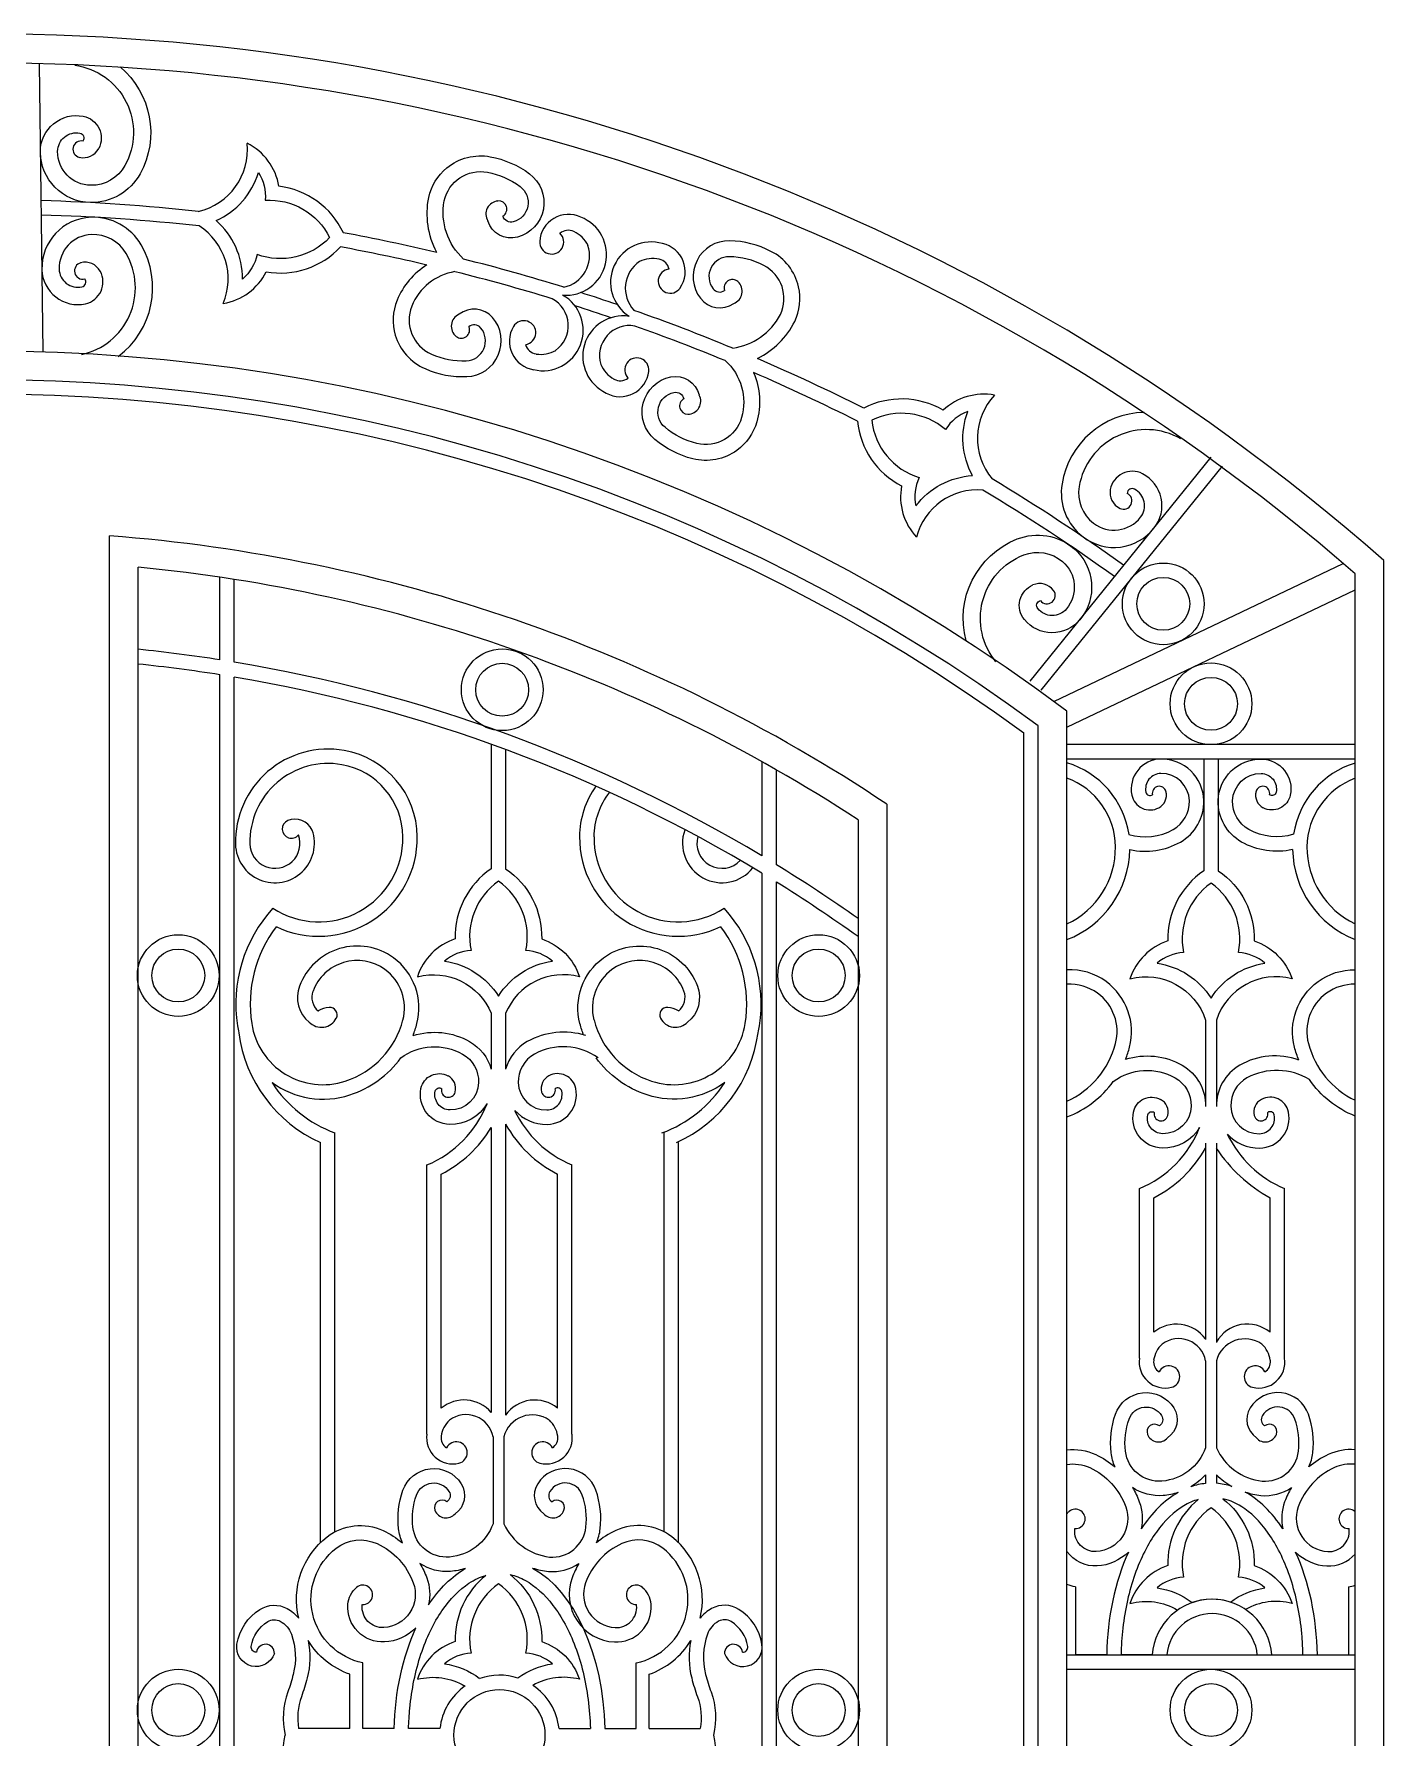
# Model space of a CAD drawing. Header units: millimetres. Extents: x 0 to 2464, y 0 to 2807.
# Drawn here: x 1274 to 2464, y 1305 to 2807 of the extents above; entities that cross this region are included whole.
import ezdxf

# ---------------------------------------------------------------- set-up
doc = ezdxf.new("R2010")
doc.units = ezdxf.units.MM
doc.layers.add('ceco.net 114 door frame', color=7, linetype='Continuous')
doc.layers.add('ceco.net 114 door wrought iron', color=9, linetype='Continuous')

msp = doc.modelspace()

# ---------------------------------------------------------------- linework, layer by layer
at = {"layer": 'ceco.net 114 door frame'}
for p, q in [((1340.5, 254), (1340.5, 2364.5)), ((1365.9, 279.4), (1365.9, 2336.8)), ((2172.9, 2218.4), (2427.9, 2340.2)), ((2438.4, 279.4), (2438.4, 2331.1)), ((2463.8, 0), (2463.8, 2342.6)), ((2184.4, 2195.8), (2438.4, 2317)), ((2184.4, 279.4), (2184.4, 2209.9)), ((2159, 50.8), (2159, 2197.1)), ((2146.3, 50.8), (2146.3, 2190.7)), ((2025.7, 2127.9), (2025.7, 254)), ((2000.3, 2114.2), (2000.3, 279.4))]:
    msp.add_line(p, q, dxfattribs=at)
for radius, start, end in [(1867.2, 48.7176, 131.2824), (1841.8, 49.0744, 130.9256), (1587.8, 53.1373, 126.8627), (1562.4, 53.6017, 126.3983), (1549.7, 53.8385, 126.1615), (1429.1, 56.2565, 85.6432), (1403.7, 56.809, 84.5235)]:
    msp.add_arc((1231.9, 939.5), radius, start, end, dxfattribs=at)
at = {"layer": 'ceco.net 114 door wrought iron'}
for p, q in [((1282, 2526.6), (1279, 2780.6)), ((2311.3, 2433.9), (2151.6, 2236.4)), ((2321.2, 2425.9), (2161.5, 2228.4)), ((1437.9, 2255.2), (1437.9, 2328)), ((1450.6, 2253.1), (1450.6, 2326.1)), ((1437.9, 364.1), (1437.9, 2242.1)), ((1450.6, 364.1), (1450.6, 2240)), ((2438.4, 2180.4), (2184.4, 2180.4)), ((1915.6, 2165.4), (1915.6, 2082.3)), ((2438.4, 2167.7), (2184.4, 2167.7)), ((1928.3, 2158.3), (1928.3, 2074.6)), ((1915.6, 2067.2), (1915.6, 364.1)), ((1928.3, 2059.4), (1928.3, 364.1)), ((1677, 1943.6), (1677, 1894.5)), ((1689.7, 1943.6), (1689.7, 1894.5)), ((2306.6, 1937.6), (2306.6, 1861.4)), ((2316.2, 1937.6), (2316.2, 1861.4)), ((1539.2, 1486.6), (1539.2, 1838.2)), ((1677, 1842.9), (1677, 1591.8)), ((1689.7, 1846), (1689.7, 1589.5)), ((1829.3, 1486.6), (1829.3, 1838.2)), ((1526.5, 1477), (1526.5, 1829.7)), ((1842, 1477), (1842, 1829.7)), ((2306.6, 1829.2), (2306.6, 1656.2)), ((2316.2, 1829.2), (2316.2, 1653.5)), ((1620.3, 1572.7), (1620.3, 1810)), ((1748.2, 1572.7), (1748.2, 1810)), ((1633, 1595.6), (1633, 1801.9)), ((1735.5, 1595.6), (1735.5, 1801.9)), ((2248.3, 1639.7), (2248.3, 1789.2)), ((2376.2, 1639.7), (2376.2, 1789.2)), ((2261, 1662.5), (2261, 1781.1)), ((2363.5, 1662.5), (2363.5, 1781.1)), ((2306.6, 1637.2), (2306.6, 1560.7)), ((2316.2, 1637.2), (2316.2, 1560.7)), ((1678.6, 1570.3), (1678.6, 1493.7)), ((1688.1, 1570.3), (1688.1, 1493.7)), ((2306.6, 1536.8), (2306.6, 1529.3)), ((2316.2, 1536.8), (2316.2, 1529.4)), ((2191.9, 1438.1), (2191.9, 1378.2)), ((2432.7, 1438.1), (2432.7, 1378.2)), ((1563.9, 1313.2), (1563.9, 1371.1)), ((1804.7, 1313.2), (1804.7, 1371.1)), ((2184.4, 1378.2), (2438.4, 1378.2)), ((2219.5, 1378.2), (2191.9, 1378.2)), ((2259.6, 1378.2), (2232.2, 1378.2)), ((2365, 1378.2), (2392.4, 1378.2)), ((2405.1, 1378.2), (2432.7, 1378.2)), ((1552.4, 1313.2), (1552.4, 1361.1)), ((1816.2, 1313.2), (1816.2, 1361.1)), ((2184.4, 1365.5), (2438.4, 1365.5)), ((1552.4, 1313.2), (1507.3, 1313.2)), ((1591.5, 1313.2), (1563.9, 1313.2)), ((1631.7, 1313.2), (1604.2, 1313.2)), ((1736.8, 1313.2), (1764.4, 1313.2)), ((1777.1, 1313.2), (1804.7, 1313.2)), ((1816.2, 1313.2), (1861.3, 1313.2))]:
    msp.add_line(p, q, dxfattribs=at)
for points in [[(1310, 2779.3, -0.525666), (1354.2, 2690.8, -0.276638), (1324.2, 2673.4, -0.411841), (1294.9, 2703.3, -0.470069), (1314.5, 2719.4, -0.546885), (1317.2, 2712.4)], [(1349.9, 2777.7, -0.35957), (1367.5, 2683.5, -0.276638), (1324, 2658.2, -0.411841), (1279.7, 2703.4, -0.470069), (1317.4, 2734.3, -0.501739), (1331.1, 2705.9)], [(1629, 2614.2, -0.168488), (1621.9, 2662.7, -0.168076), (1638, 2688.8)], [(1638, 2688.8, -0.221192), (1676.2, 2698.6, -0.113932), (1710.7, 2683.6, -0.627897), (1700.1, 2627.7, -0.401846), (1674, 2642)], [(1652.7, 2608.4, -0.255259), (1635.5, 2659.6, -0.404298), (1673.7, 2684.9, -0.113932), (1702.4, 2672.3, -0.627897), (1696.5, 2641.2, -0.401846), (1687.4, 2646.2)], [(1348.2, 2522.6, 0.382297), (1368.4, 2621, 0.276638), (1324.3, 2645.2, 0.411841), (1281, 2599, 0.470069), (1319.4, 2569, 0.501739), (1332.4, 2597.7)], [(1316, 2524.3, 0.510203), (1355.2, 2613.3, 0.276638), (1324.8, 2630, 0.411841), (1296.2, 2599.5, 0.470069), (1316.2, 2583.9, 0.546885), (1318.8, 2590.9)], [(1947.9, 2584, 0.221192), (1923.6, 2615.2, 0.113932), (1887.2, 2624.5, 0.627897), (1861.4, 2573.8, 0.401846), (1890.7, 2569.2)], [(1620.4, 2603.2, 0.157348), (1594, 2572.1, 0.168076), (1592.5, 2541.4)], [(1889.9, 2529.9, 0.241216), (1931.9, 2559.5, 0.404298), (1917.2, 2602.8, 0.113932), (1886.9, 2610.5, 0.627897), (1872.5, 2582.3, 0.401846), (1882.7, 2580.7)], [(1645, 2597.3, 0.264425), (1607, 2566.9, 0.404298), (1624.3, 2524.6, 0.113932), (1655, 2518.7, 0.627897), (1667.7, 2547.8, 0.401846), (1657.3, 2548.8)], [(1911.7, 2520.7, 0.159494), (1944.6, 2553.5, 0.168076), (1947.9, 2584)], [(1592.5, 2541.4, 0.221192), (1618.7, 2511.8, 0.113932), (1655.6, 2504.8, 0.627897), (1678.2, 2556.9, 0.401846), (1648.7, 2559.7)], [(1883.3, 2518.9, -0.287092), (1897.7, 2468.7, -0.404298), (1858.1, 2445.9, -0.113932), (1830.2, 2460.1, -0.627897), (1838, 2490.8, -0.401846), (1846.8, 2485.3)], [(1908.3, 2508.4, -0.168818), (1911.1, 2464.8, -0.168076), (1893.5, 2439.8)], [(1893.5, 2439.8, -0.221192), (1854.7, 2432.3, -0.113932), (1821.2, 2449.4, -0.627897), (1835.3, 2504.5, -0.401846), (1860.3, 2488.6)], [(2252.4, 2473.3, 0.35957), (2180.1, 2410.3, 0.276638), (2198.6, 2363.5, 0.411841), (2261.4, 2371.5, 0.470069), (2251, 2419.2, 0.501739), (2222.6, 2405.3)], [(2284.7, 2449.9, 0.525666), (2195.2, 2407.8, 0.276638), (2207.9, 2375.6, 0.411841), (2249.4, 2380.9, 0.470069), (2244, 2405.6, 0.546885), (2237.5, 2401.9)], [(2095.6, 2272, -0.382297), (2140.7, 2361.7, -0.276638), (2190.4, 2353.4, -0.411841), (2195.7, 2290.3, -0.470069), (2146.9, 2290.6, -0.501739), (2154.5, 2321.2)], [(2121.9, 2253.4, -0.510203), (2146.3, 2347.6, -0.276638), (2180.5, 2341.8, -0.411841), (2184, 2300.1, -0.470069), (2158.7, 2300.3, -0.546885), (2161, 2307.4)], [(1677, 2180.9), (1677, 2071.1, 0.255077), (1645.3, 2009.2, 0.238095), (1611.9, 1975.9, -0.373142), (1677, 1943.6, -0.373142)], [(1689.7, 2176.2), (1689.7, 2071.1, -0.255077), (1721.5, 2009.2, -0.238095), (1754.8, 1975.9, 0.373142), (1689.7, 1943.6, 0.373142)], [(2305.1, 2167.7), (2305.1, 2069.3, 0.255077), (2273.3, 2007.4, 0.238095), (2240, 1974.1, -0.396765), (2306.6, 1937.6)], [(2240, 2087.9, 0.185319), (2284.4, 2094.6, 0.276638), (2305.1, 2131.1, 0.411841), (2267, 2167.7, 0.470069), (2241.6, 2135.9, 0.501739), (2265.4, 2124.8)], [(2317.8, 2167.7), (2317.8, 2069.3, -0.255077), (2349.5, 2007.4, -0.238095), (2382.8, 1974.1, 0.396765), (2316.2, 1937.6)], [(2383.3, 2088, -0.187275), (2338.4, 2094.6, -0.276638), (2317.8, 2131.1, -0.411841), (2355.9, 2167.7, -0.470069), (2381.3, 2135.9, -0.501739), (2357.4, 2124.8)], [(2239.1, 2101.2, 0.204459), (2278.1, 2105.7, 0.276638), (2292.4, 2130.8, 0.411841), (2267.2, 2155, 0.470069), (2254, 2138.5, 0.546885), (2259.8, 2136.3)], [(2384.2, 2101.4, -0.207111), (2344.7, 2105.7, -0.276638), (2330.4, 2130.8, -0.411841), (2355.6, 2155, -0.470069), (2368.8, 2138.5, -0.546885), (2363, 2136.3)], [(1608.1, 1924, 0.030947), (1611.5, 1934.5, 0.308466), (1590.9, 1992.5, 0.495958), (1508, 1967.6, 0.322961), (1516.7, 1935.8)], [(1758.7, 1924, -0.030947), (1755.2, 1934.5, -0.308466), (1775.9, 1992.5, -0.495958), (1858.8, 1967.6, -0.322961), (1850.1, 1935.8)], [(2236.1, 1903.1, 0.030947), (2239.6, 1913.7, 0.308466), (2218.9, 1971.6, 0.170366), (2184.4, 1982, 0.170366)], [(2388.8, 1902.4, -0.033006), (2385, 1913.7, -0.308466), (2405.7, 1971.6, -0.161988), (2438.4, 1982, -0.161988)], [(1608.1, 1924, -0.20873), (1658, 1918.7, -0.195746), (1677, 1894.5, -0.195746)], [(1760.5, 1924, 0.20534), (1708.8, 1918.7, 0.195746), (1689.7, 1894.5, 0.195746)], [(1597.3, 1904.4, -0.296123), (1651.7, 1907.7, -0.276638), (1665.9, 1882.5, -0.411841), (1640.7, 1858.4, -0.470069), (1627.6, 1874.9, -0.546885), (1633.4, 1877.1)], [(1771.2, 1904.4, 0.285264), (1715.1, 1907.7, 0.276638), (1700.8, 1882.5, 0.411841), (1726, 1858.4, 0.470069), (1739.2, 1874.9, 0.546885), (1733.4, 1877.1)], [(1483.9, 1882.5, 0.240354), (1552.4, 1871.7, 0.15816), (1597.3, 1904.4, 0.15816)], [(1882.8, 1882.5, -0.240354), (1814.4, 1871.7, -0.15816), (1769.5, 1904.4, -0.15816)], [(2225.3, 1883.6, -0.296123), (2279.7, 1886.8, -0.276638), (2293.9, 1861.7, -0.411841), (2268.8, 1837.5, -0.470069), (2255.6, 1854, -0.546885), (2261.4, 1856.2, -0.501739)], [(2236.1, 1903.1, -0.20873), (2286, 1897.9, -0.276638), (2306.6, 1861.4)], [(2388.8, 1902.4, 0.217731), (2336.8, 1897.9, 0.276638), (2316.2, 1861.4)], [(2398.1, 1885.2, 0.263345), (2343.1, 1886.8, 0.276638), (2328.9, 1861.7, 0.411841), (2354, 1837.5, 0.470069), (2367.2, 1854, 0.546885), (2361.4, 1856.2)], [(1673.4, 1864, -0.269006), (1640.5, 1845.7, -0.470069), (1615.1, 1877.4, -0.501739), (1638.9, 1888.5)], [(1697.8, 1858.1, 0.217134), (1726.2, 1845.7, 0.470069), (1751.6, 1877.4, 0.501739), (1727.8, 1888.5)], [(2184.4, 1852.3, 0.146135), (2225.3, 1883.6)], [(2438.4, 1853, -0.146354), (2398.1, 1885.2)], [(2301.4, 1843.1, -0.269006), (2268.5, 1824.8, -0.470069), (2243.1, 1856.6, -0.501739), (2267, 1867.7)], [(2325.8, 1837.2, 0.217134), (2354.3, 1824.8, 0.470069), (2379.7, 1856.6, 0.501739), (2355.9, 1867.7)], [(2226.8, 1543.8, -0.076258), (2223.4, 1556.2, -0.113932), (2227.2, 1590.2, -0.627897), (2278.6, 1595.9, -0.401846), (2273.1, 1569.5)], [(2397.7, 1543.8, 0.076258), (2401.1, 1556.2, 0.113932), (2397.3, 1590.2, 0.627897), (2346, 1595.9, 0.401846), (2351.4, 1569.5)], [(2306.6, 1560.7, -0.293585), (2268.2, 1531.3, -0.404298), (2236, 1557.7, -0.113932), (2239.2, 1586, -0.627897), (2267.8, 1589.1, -0.401846), (2265.9, 1579.9)], [(2316.2, 1560.7, 0.264323), (2356.4, 1531.3, 0.404298), (2388.5, 1557.7, 0.113932), (2385.4, 1586, 0.627897), (2356.7, 1589.1, 0.401846), (2358.6, 1579.9)], [(2184.4, 1558.8, -0.137177), (2209.8, 1554.7, -0.068525), (2226.8, 1543.8)], [(2438.4, 1559, 0.127702), (2414.8, 1554.7, 0.068525), (2397.7, 1543.8)], [(1598.8, 1476.8, -0.076258), (1595.4, 1489.3, -0.113932), (1599.2, 1523.2, -0.627897), (1650.6, 1529, -0.401846), (1645.1, 1502.5)], [(1769.7, 1476.8, 0.076258), (1773.1, 1489.3, 0.113932), (1769.3, 1523.2, 0.627897), (1718, 1529, 0.401846), (1723.4, 1502.5)], [(2184.4, 1546, -0.147572), (2204.5, 1543.2, -0.198402), (2236.3, 1508.7, -0.505576), (2210.3, 1469.2, -0.452982), (2191.3, 1488.6, -0.023023), (2191.5, 1489.4)], [(2306.6, 1536.8, -0.072357), (2293.7, 1526.4, -0.072357)], [(2316.2, 1536.8, 0.063138), (2329.9, 1526.7, 0.063138)], [(2438.4, 1546.2, 0.134586), (2420.1, 1543.2, 0.198402), (2388.3, 1508.7, 0.505576), (2414.3, 1469.2, 0.452982), (2433.2, 1488.6, 0.023023), (2433.1, 1489.4)], [(1678.6, 1493.7, -0.293585), (1640.2, 1464.4, -0.404298), (1608, 1490.7, -0.113932), (1611.2, 1519, -0.627897), (1639.8, 1522.2, -0.401846), (1637.9, 1513)], [(1688.1, 1493.7, 0.259441), (1728.4, 1464.4, 0.404298), (1760.5, 1490.7, 0.113932), (1757.3, 1519, 0.627897), (1728.7, 1522.2, 0.401846), (1730.6, 1513)], [(2242.2, 1525.6, -0.046934), (2248.2, 1513.1, -0.145309), (2249.8, 1489.2)], [(2282.4, 1521.3, -0.058874), (2269.2, 1518.6, -0.168076), (2242.2, 1525.6)], [(2341.5, 1521.7, 0.052345), (2355.4, 1518.6, 0.168076), (2382.4, 1525.6, 0.168076)], [(2382.4, 1525.6, 0.046934), (2376.3, 1513.1, 0.145309), (2374.8, 1489.2)], [(2184.4, 1502.7, -0.030417), (2186.3, 1504.6)], [(2300.2, 1515.1, 0.233084), (2273.3, 1456.8, 0.238095), (2240, 1423.5, -0.198626), (2281.9, 1417.7)], [(2328.5, 1424.7, -0.122464), (2358.9, 1437.2, 0.162801), (2335.6, 1446.7, 0.298178), (2311.4, 1507.7, 0.298178), (2287.2, 1446.7, 0.162801), (2263.9, 1437.2, -0.125021), (2294.9, 1424.3, -0.125021)], [(2321.8, 1515.8, -0.23685), (2349.5, 1456.8, -0.238095), (2382.8, 1423.5, 0.193409), (2341.8, 1418.2)], [(2438.4, 1504.4, 0.002198), (2438.3, 1504.6)], [(1507.4, 1410.4, -0.296557), (1532.5, 1482.2, -0.280029), (1581.8, 1487.8, -0.068525), (1598.8, 1476.8)], [(1861.1, 1410.4, 0.296557), (1836.1, 1482.2, 0.280029), (1786.8, 1487.8, 0.068525), (1769.7, 1476.8)], [(1563.9, 1371.1, -0.642174), (1540.3, 1472.1, -0.280029), (1576.4, 1476.2, -0.198402), (1608.3, 1441.7, -0.505576), (1582.3, 1402.2, -0.452982), (1563.3, 1421.7, -0.023023), (1563.4, 1422.5, -0.023023)], [(1804.7, 1371.1, 0.642174), (1828.3, 1472.1, 0.280029), (1792.1, 1476.2, 0.198402), (1760.2, 1441.7, 0.505576), (1786.3, 1402.2, 0.452982), (1805.2, 1421.7, 0.023023), (1805.1, 1422.5, 0.023023)], [(1654.4, 1454.4, -0.058874), (1641.2, 1451.7, -0.168076), (1614.2, 1458.7, -0.168076)], [(1614.2, 1458.7, -0.046934), (1620.2, 1446.1, -0.145309), (1621.8, 1422.2)], [(1713.5, 1454.7, 0.052345), (1727.4, 1451.7, 0.168076), (1754.3, 1458.7, 0.168076)], [(1754.3, 1458.7, 0.046934), (1748.3, 1446.1, 0.505576), (1785.6, 1389.5, 0.452982), (1817.9, 1422.7, 0.199321), (1810.2, 1437.6)], [(2238.6, 1468.8, -0.186058), (2211, 1456.5, -0.254955), (2184.4, 1469.2, -0.254955)], [(2386, 1468.8, 0.186058), (2413.6, 1456.5, 0.230428), (2438.4, 1467, 0.230428)], [(1672.2, 1448.2, 0.233062), (1645.3, 1389.9, 0.238095), (1611.9, 1356.6, -0.198626), (1653.9, 1350.7)], [(1693.8, 1448.9, -0.236914), (1721.5, 1389.9, -0.238095), (1754.8, 1356.6, 0.193409), (1713.8, 1351.3)], [(1610.6, 1401.9, -0.186058), (1583, 1389.5, -0.452982), (1550.7, 1422.7, -0.199321), (1558.3, 1437.6)], [(1700.5, 1357.8, -0.122464), (1730.9, 1370.3, 0.162801), (1707.6, 1379.7, 0.298178), (1683.4, 1440.8, 0.298178), (1659.2, 1379.7, 0.162801), (1635.9, 1370.3, -0.125021), (1666.8, 1357.4, -0.125021)], [(2191.9, 1438.1, -0.033964), (2184.4, 1440.1, -0.033964)], [(2432.7, 1438.1, 0.025779), (2438.4, 1439.5, 0.025779)], [(1486, 1379.4, -0.919927), (1452.9, 1387.7, -0.214906), (1473.2, 1418.2, -0.271554), (1497.2, 1419, -0.0995), (1507.4, 1410.4, -0.0995)], [(1882.6, 1379.4, 0.919927), (1915.6, 1387.7, 0.214906), (1895.3, 1418.2, 0.271554), (1871.3, 1419, 0.0995), (1861.1, 1410.4, 0.0995)], [(1470.1, 1380.5, -0.483733), (1465.5, 1385.6, -0.214906), (1480, 1407.5, -0.271554), (1491.1, 1407.8, -0.184149), (1500.9, 1396.4, -0.14955), (1502.5, 1361, -0.024291), (1497.8, 1345.5, 0.14555), (1495.5, 1307.5, 0.12335)], [(1898.5, 1380.5, 0.483733), (1903.1, 1385.6, 0.214906), (1888.6, 1407.5, 0.271554), (1877.4, 1407.8, 0.184149), (1867.6, 1396.4, 0.14955), (1866, 1361, 0.024291), (1870.8, 1345.5, -0.14555), (1873, 1307.5, -0.14555), (1870.8, 1269.4, 0.024291), (1866, 1254, 0.14955), (1867.6, 1218.6, 0.184149), (1877.4, 1207.1, 0.271554), (1888.6, 1207.5, 0.214906), (1903.1, 1229.4, 0.483733), (1898.5, 1234.5, -0.483733)], [(1515.7, 1390.7, -0.113593), (1514.8, 1357.8, -0.024291), (1509.7, 1341.2, 0.131924), (1507.3, 1313.2)], [(1552.4, 1361.1, -0.174073), (1515.7, 1390.7, -0.174073)], [(1816.2, 1361.1, 0.174073), (1852.9, 1390.7, 0.174073)], [(1852.9, 1390.7, 0.113593), (1853.7, 1357.8, 0.024291), (1858.8, 1341.2, -0.131924), (1861.3, 1313.2)], [(1470.1, 1234.5, 0.483733), (1465.5, 1229.4, 0.214906), (1480, 1207.5, 0.271554), (1491.1, 1207.1, 0.184149), (1500.9, 1218.6, 0.14955), (1502.5, 1254, 0.024291), (1497.8, 1269.4, -0.14555), (1495.5, 1307.5, -0.130697)]]:
    msp.add_lwpolyline(points, format="xyb", dxfattribs=at)
for points in [[(1534.6, 2627.4, -0.298178), (1470.7, 2612.4, -0.162801), (1457.9, 2590.8, 0.217567), (1434.5, 2642.3, 0.217567), (1471.9, 2684.7, -0.162801), (1477.8, 2660.3, -0.298178), (1534.6, 2627.4, -0.298178)], [(2012.4, 2466.4, 0.298178), (2054.2, 2415.8, 0.162801), (2051.3, 2390.8, -0.217567), (2101.2, 2417.6, -0.217567), (2097, 2474.1, 0.162801), (2077.5, 2458.2, 0.298178), (2012.4, 2466.4, 0.298178)], [(1683.4, 1958.8, -0.217567), (1730.9, 1989.6, 0.162801), (1707.6, 1999, 0.298178), (1683.4, 2060.1, 0.298178), (1659.2, 1999, 0.162801), (1635.9, 1989.6, -0.217567)], [(2311.4, 1957, -0.217567), (2358.9, 1987.8, 0.162801), (2335.6, 1997.2, 0.298178), (2311.4, 2058.3, 0.298178), (2287.2, 1997.2, 0.162801), (2263.9, 1987.8, -0.217567)]]:
    msp.add_lwpolyline(points, format="xyb", close=True, dxfattribs=at)
for centre, radius in [((2269.3, 2304.5), 36), ((2269.3, 2304.5), 23.3), ((1686.7, 2228.8), 36), ((1686.7, 2228.8), 23.3), ((2311.4, 2216.4), 36), ((2311.4, 2216.4), 23.3), ((1401.2, 1976.9), 36), ((1965.6, 1976.9), 36), ((1401.2, 1976.9), 23.3), ((1965.6, 1976.9), 23.3), ((1401.2, 1329.5), 36), ((1401.2, 1329.5), 23.3), ((1965.6, 1329.5), 36), ((1965.6, 1329.5), 23.3), ((2311.4, 1329.5), 36), ((2311.4, 1329.5), 23.3), ((1684.3, 1307.5), 40.1)]:
    msp.add_circle(centre, radius, dxfattribs=at)
for centre, radius, start, end in [((1315.7, 2705.2), 7.35, 77.832, 256.868), ((1317.5, 2713), 15.3, 256.868, 332.398), ((1406.7, 2704.5), 55.4, 282.6851, 6.0991), ((1438.4, 2663.7), 52.3, 9.7372, 63.3072), ((1231.9, 939.5), 1721.1, 83.7617, 88.3855), ((1481.1, 2600.5), 72.6, 25.407, 82.9919), ((1683.8, 2648.1), 11.5, 94.3355, 211.8166), ((1683.5, 2652.4), 7.26, 302.2376, 94.3355), ((1231.9, 939.5), 1708.4, 83.6941, 88.3685), ((1745, 2622.5), 25.3, 64.51, 176.7365), ((1743.1, 2612.1), 35.6, 265.0269, 68.9875), ((1389.8, 2590.8), 55.4, 336.9453, 57.5494), ((1231.9, 939.5), 1721.1, 76.6619, 79.4618), ((1730.3, 2623.4), 10.6, 176.7365, 46.6282), ((1745, 2622.5), 11.3, 64.51, 131.1614), ((1738.4, 2608.6), 26.7, 26.1897, 64.51), ((1491.2, 2668.7), 72.6, 260.0525, 316.9527), ((1231.9, 939.5), 1708.4, 76.8569, 79.4629), ((1735.1, 2611.6), 28.6, 281.9951, 17.9222), ((1817.8, 2587.9), 35.6, 73.2252, 237.1858), ((1822.7, 2597.3), 25.3, 325.4762, 77.7027), ((1317.1, 2598), 7.35, 104.4731, 283.509), ((1319, 2590.3), 15.3, 28.943, 104.4731), ((1231.9, 939.5), 1721.1, 72.7926, 75.8471), ((1823.8, 2582.6), 28.6, 124.2905, 222.454), ((1819.4, 2582.2), 26.7, 77.7027, 116.023), ((1834.8, 2588.9), 10.6, 95.5845, 325.4762), ((1822.7, 2597.3), 11.3, 11.0513, 77.7027), ((1432, 2620.7), 52.3, 279.7372, 333.3072), ((1231.9, 939.5), 1708.4, 73.0179, 76.007), ((1889.6, 2583.1), 7.26, 47.8772, 199.9751), ((1886.7, 2580), 11.5, 290.3961, 47.8772), ((1722.5, 2545.6), 35.6, 256.8676, 60.6045), ((1717.9, 2549.7), 27, 306.0914, 61.31), ((1231.9, 939.5), 1721.1, 71.1459, 72.2736), ((1653.3, 2549.2), 11.5, 113.9219, 231.4031), ((1705.7, 2543.5), 10.6, 279.1104, 149.0021), ((1231.9, 939.5), 1708.4, 71.1924, 72.3141), ((1793.3, 2522.7), 35.6, 81.6082, 245.3451), ((1231.9, 939.5), 1721.1, 67.5223, 70.6313), ((1650.7, 2545.9), 7.26, 231.4031, 23.5009), ((1718.3, 2535.9), 25.3, 149.0021, 261.2285), ((1799, 2523.2), 26.6, 80.0512, 196.6159), ((1231.9, 939.5), 1708.4, 67.5875, 70.4482), ((1718.3, 2535.9), 11.3, 194.5772, 261.2285), ((1720.7, 2551.1), 26.7, 261.2285, 299.5489), ((1798.2, 2525.9), 26.7, 202.6638, 240.9842), ((1790.7, 2512.4), 25.3, 240.9842, 353.2106), ((1805.3, 2510.7), 10.6, 353.2106, 223.1023), ((1231.9, 939.5), 1708.4, 63.2934, 66.6783), ((1231.9, 939.5), 1721.1, 63.2943, 66.7366), ((1790.7, 2512.4), 11.3, 240.9842, 307.6355), ((1850.3, 2478.9), 7.26, 118.7118, 270.8096), ((1850.2, 2483.1), 11.5, 270.8096, 28.2908), ((2038.7, 2412.5), 72.6, 59.7666, 117.347), ((2111, 2437), 52.3, 79.4514, 133.0213), ((2160.9, 2450.4), 55.4, 136.6594, 220.0756), ((2072, 2473), 72.6, 185.8015, 242.7061), ((2090.1, 2398.9), 52.3, 169.4514, 223.0213), ((2105.6, 2349.6), 55.4, 85.2105, 165.8133), ((1231.9, 939.5), 1708.4, 54.4057, 59.0621), ((1231.9, 939.5), 1721.1, 54.3807, 58.9944), ((2237.7, 2402.5), 15.3, 169.303, 244.833), ((2234.3, 2395.3), 7.35, 244.833, 63.869), ((2160.4, 2307.1), 15.3, 37.228, 112.758), ((2166.8, 2311.9), 7.35, 218.192, 37.228), ((1231.9, 939.5), 1331.7, 81.1027, 84.2265), ((1231.9, 939.5), 1331.7, 59.1077, 80.5492), ((1231.9, 939.5), 1318.7, 81.0146, 84.1696), ((1231.9, 939.5), 1318.7, 58.7705, 80.4555), ((1533.4, 2094.7), 81.8, 80.0787, 181.493), ((1533.4, 2094.7), 69.1, 80.0787, 181.493), ((1534, 2098.5), 65.2, 0.6504, 80.0787), ((1534, 2098.5), 77.9, 0.6504, 80.0787), ((2162.1, 2089.7), 77.9, 8.5272, 73.3315), ((2461.2, 2089.7), 77.9, 107.0257, 171.3626), ((2162.1, 2089.7), 65.2, 0.6504, 69.959), ((2461.2, 2089.7), 65.2, 110.4763, 179.3496), ((1832.7, 2098.5), 77.9, 144.4546, 179.3496), ((1832.7, 2098.5), 65.2, 142.2337, 179.3496), ((2265.8, 2137.6), 6.13, 13.8025, 192.8385), ((2259.3, 2136), 12.8, 298.2725, 13.8025), ((2363.5, 2136), 12.8, 166.1975, 241.7275), ((2357, 2137.6), 6.13, 347.1615, 166.1975), ((1486.4, 2093.5), 34.8, 181.493, 19.49), ((1501, 2106.1), 8.13, 114.2378, 319.502), ((1504, 2098.1), 16.7, 24.6225, 112.4017), ((1880.4, 2093.5), 34.8, 160.51, 321.7677), ((1862.8, 2098.1), 16.7, 153.4133, 155.3775), ((1486.4, 2093.5), 22.1, 181.493, 19.49), ((1525, 2098.4), 74.2, 236.8799, 0.6504), ((1525, 2098.4), 86.9, 244.424, 0.6504), ((1841.8, 2098.4), 86.9, 179.3496, 295.576), ((1841.8, 2098.4), 74.2, 179.3496, 303.1201), ((1880.4, 2093.5), 22.1, 164.0374, 317.2908), ((2153, 2089.6), 74.2, 294.9961, 0.6504), ((2153, 2089.6), 86.9, 291.1511, 358.8974), ((2470.2, 2089.6), 86.9, 181.0343, 248.5201), ((2470.2, 2089.6), 74.2, 179.3496, 244.6074), ((1231.9, 939.5), 1331.7, 54.7581, 58.4688), ((1231.9, 939.5), 1318.7, 54.3596, 58.1229), ((1577.9, 1951.7), 126, 137.8741, 188.681), ((1788.9, 1951.7), 126, 351.319, 42.1259), ((1577.9, 1951.7), 113.3, 142.9437, 188.681), ((1788.9, 1951.7), 113.3, 351.319, 37.0563), ((1558.9, 1948.5), 41.6, 53.9403, 159.4582), ((1807.9, 1948.5), 41.6, 20.5418, 126.0597), ((1558.7, 1948.3), 41.9, 345.3674, 53.9403), ((1808.1, 1948.3), 41.9, 126.0597, 194.6326), ((2186.9, 1927.7), 41.6, 53.9403, 93.412), ((2437.7, 1927.7), 41.6, 89.0272, 126.0597), ((1534.4, 1957.7), 15.5, 159.4582, 231.052), ((1832.4, 1957.7), 15.5, 308.948, 20.5418), ((2186.7, 1927.5), 41.9, 345.3674, 53.9403), ((2437.8, 1927.5), 41.9, 126.0597, 194.6326), ((1527.3, 1946.1), 14.8, 223.7842, 333.0341), ((1535.7, 1928.3), 20.6, 94.346, 122.5239), ((1534.7, 1942.3), 6.57, 333.0341, 94.346), ((1524.4, 1957.3), 77.3, 288.104, 345.3674), ((1842.4, 1957.3), 77.3, 194.6326, 251.896), ((1832.1, 1942.3), 6.57, 85.654, 206.9659), ((1839.4, 1946.1), 14.8, 206.9659, 316.2158), ((1831, 1928.3), 20.6, 57.4761, 85.654), ((1528.7, 1944.2), 76.2, 188.681, 193.4043), ((1577.6, 1942.9), 124.2, 187.5707, 245.6975), ((1528.7, 1944.2), 63.5, 188.681, 288.104), ((1838.1, 1944.2), 63.5, 251.896, 351.319), ((1789.1, 1942.9), 124.2, 294.3025, 352.4293), ((1838.1, 1944.2), 76.2, 346.5957, 351.319), ((2152.4, 1936.5), 77.3, 294.4168, 345.3674), ((2472.1, 1936.5), 77.3, 194.6326, 244.1337), ((1577.6, 1942.9), 111.5, 212.8045, 249.8476), ((1632.9, 1877.3), 12.8, 346.1975, 61.7275), ((1733.9, 1877.3), 12.8, 118.2725, 193.8025), ((1789.1, 1942.9), 111.5, 290.1524, 327.1955), ((1582.7, 1900), 97.6, 292.6886, 338.3188), ((1639.3, 1875.7), 6.13, 167.1615, 346.1975), ((1727.4, 1875.7), 6.13, 193.8025, 12.8385), ((2260.9, 1856.5), 12.8, 346.1975, 61.7275), ((2361.9, 1856.5), 12.8, 118.2725, 193.8025), ((1785.8, 1900), 97.6, 205.4618, 247.3114), ((2267.3, 1854.9), 6.13, 167.1615, 346.1975), ((2355.5, 1854.9), 6.13, 193.8025, 12.8385), ((1582.7, 1900), 110.3, 297.1596, 328.8179), ((1785.8, 1900), 110.3, 209.3562, 242.8404), ((2210.7, 1879.2), 97.6, 292.6886, 338.3188), ((2413.9, 1879.2), 97.6, 205.4618, 247.3114), ((2210.7, 1879.2), 110.3, 297.1596, 330.4496), ((2427.1, 1897.5), 132.7, 213.2256, 241.3448), ((2281.1, 1638.3), 31.4, 35.7978, 129.7128), ((2343.4, 1638.3), 31.4, 50.2872, 150.1603), ((2284.9, 1634.3), 24.3, 133.3204, 171.6408), ((2282.9, 1632.8), 24.1, 10.5546, 127.3593), ((2341.3, 1630.7), 26, 54.9471, 165.4345), ((2339.6, 1634.3), 24.3, 8.3592, 46.6796), ((2271.1, 1636.3), 23, 171.6408, 283.8672), ((2271.1, 1636.3), 10.3, 171.6408, 238.2921), ((2353.5, 1636.3), 23, 256.1328, 8.3592), ((2353.5, 1636.3), 10.3, 301.7079, 8.3592), ((2274.3, 1623.3), 9.6, 283.8672, 153.7589), ((2350.3, 1623.3), 9.6, 26.2411, 256.1328), ((1653.1, 1571.4), 31.4, 40.4833, 129.7128), ((1715.4, 1571.4), 31.4, 50.2872, 144.7786), ((1656.9, 1567.4), 24.3, 133.3204, 171.6408), ((1654.9, 1565.8), 24.1, 10.5546, 127.3593), ((1713.3, 1563.7), 26, 54.9471, 165.4345), ((1711.6, 1567.4), 24.3, 8.3592, 46.6796), ((2261.6, 1574.9), 6.6, 49.3683, 201.4662), ((2362.9, 1574.9), 6.6, 338.5338, 130.6317), ((1643.1, 1569.4), 23, 171.6408, 283.8672), ((1643.1, 1569.4), 10.3, 171.6408, 238.2921), ((1646.3, 1556.4), 9.6, 283.8672, 153.7589), ((1722.3, 1556.4), 9.6, 26.2411, 256.1328), ((1725.5, 1569.4), 23, 256.1328, 8.3592), ((1725.5, 1569.4), 10.3, 301.7079, 8.3592), ((2265.2, 1576.3), 10.5, 201.4662, 318.9473), ((2359.3, 1576.3), 10.5, 221.0527, 338.5338), ((1633.6, 1508), 6.6, 49.3683, 201.4662), ((1637.2, 1509.4), 10.5, 201.4662, 318.9473), ((1731.3, 1509.4), 10.5, 221.0527, 338.5338), ((1734.9, 1508), 6.6, 338.5338, 130.6317), ((2191.9, 1498), 8.58, 267.1353, 130.4233), ((2432.7, 1498), 8.58, 49.5767, 272.8647), ((1563.9, 1431.1), 8.58, 267.1353, 130.4233), ((1804.7, 1431.1), 8.58, 49.5767, 272.8647), ((2312.3, 1374.4), 52.8, 4.1455, 175.8545), ((2312.3, 1374.4), 52.8, 72.14, 109.2559), ((2312.3, 1374.4), 40.1, 5.4605, 174.5395), ((1478, 1379.5), 7.97, 359.1077, 172.5833), ((1890.6, 1379.5), 7.97, 7.4167, 180.8923), ((1684.3, 1307.5), 52.8, 72.14, 109.2559), ((1684.3, 1307.5), 52.8, 125.0551, 173.7749), ((1684.3, 1307.5), 52.8, 6.2251, 56.0036)]:
    msp.add_arc(centre, radius, start, end, dxfattribs=at)
for start_param, end_param in [(3.469115, 3.879819), (3.202454, 3.342615), (2.95021, 3.099831), (2.403366, 2.821227), (4.058236, 4.687763), (1.595423, 2.22495)]:
    msp.add_ellipse((2312.3, 1374.4), major_axis=(0, -155.1), ratio=0.598615, start_param=start_param, end_param=end_param, dxfattribs=at)
at = {"layer": 'ceco.net 114 door wrought iron', "extrusion": (0, 0, -1)}
for start_param, end_param in [(-0.738226, -0.327522), (0.320365, 1.533852), (-1.533852, -0.916643)]:
    msp.add_ellipse((1684.3, 1307.5), major_axis=(0, 155.1), ratio=0.598615, start_param=start_param, end_param=end_param, dxfattribs=at)
at = {"layer": 'ceco.net 114 door wrought iron'}
for points, knots in [([(2300.2, 1515.1), (2295.9, 1513.9), (2291.6, 1512.1), (2279, 1504.4), (2270.7, 1496.7), (2255.9, 1476.1), (2249.4, 1463.4), (2239.2, 1434.5), (2235.5, 1418.5), (2232.8, 1394), (2232.3, 1386.1), (2232.2, 1378.2)], [6.451085, 6.451085, 6.451085, 6.451085, 6.629261, 6.629261, 6.975338, 6.975338, 7.321414, 7.321414, 7.66749, 7.66749, 7.828085, 7.828085, 7.828085, 7.828085]), ([(2392.4, 1378.2), (2392.3, 1383.5), (2392.1, 1388.7), (2390.3, 1410.8), (2387.2, 1427.2), (2377.9, 1457), (2371.8, 1470.4), (2357.5, 1492.5), (2349.4, 1501.1), (2334.7, 1511.5), (2328.2, 1514.4), (2321.8, 1515.8)], [4.738284, 4.738284, 4.738284, 4.738284, 4.845066, 4.845066, 5.191142, 5.191142, 5.537219, 5.537219, 5.883295, 5.883295, 6.151012, 6.151012, 6.151012, 6.151012]), ([(1604.2, 1313.2), (1604.3, 1319.1), (1604.7, 1325.1), (1606.9, 1347.7), (1610.2, 1364), (1620, 1393.3), (1626.3, 1406.4), (1640.9, 1427.7), (1649.1, 1435.9), (1662.3, 1444.5), (1667.3, 1446.8), (1672.2, 1448.2)], [7.892832, 7.892832, 7.892832, 7.892832, 8.013566, 8.013566, 8.359642, 8.359642, 8.705718, 8.705718, 9.051795, 9.051795, 9.256804, 9.256804, 9.256804, 9.256804]), ([(1693.8, 1448.9), (1698.2, 1447.9), (1702.8, 1446.2), (1715.6, 1439.1), (1723.9, 1431.7), (1739, 1411.9), (1745.8, 1399.5), (1756.4, 1371.2), (1760.3, 1355.3), (1763.5, 1330.3), (1764.2, 1321.8), (1764.4, 1313.2)], [3.273481, 3.273481, 3.273481, 3.273481, 3.460762, 3.460762, 3.806838, 3.806838, 4.152914, 4.152914, 4.49899, 4.49899, 4.673537, 4.673537, 4.673537, 4.673537])]:
    msp.add_open_spline(points, degree=3, knots=knots, dxfattribs=at)

doc.saveas('drawing.dxf')
